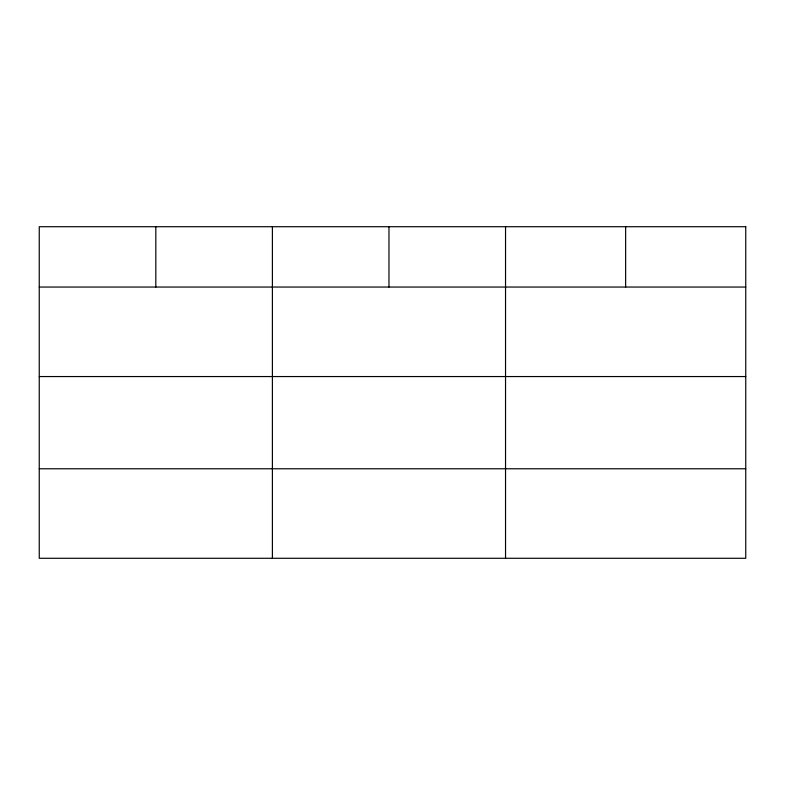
<?xml version="1.0" encoding="UTF-8"?>
<svg xmlns="http://www.w3.org/2000/svg" width="785" height="785" viewBox="0 0 785 785"><rect width="100%" height="100%" fill="white"/><g stroke="black" fill="none" stroke-linecap="round" stroke-linejoin="round"><path stroke-width="1.18" d="M39.25 287.045L745.75 287.045M39.25 376.555L745.75 376.555M39.25 468.773L745.75 468.773M625.645 226.718L625.645 287.045M505.54 226.718L505.54 558.282M388.967 226.718L388.967 287.045M272.395 226.718L272.395 558.282M155.822 226.718L155.822 287.045M745.75 226.718L39.25 226.718L39.25 558.282L745.75 558.282L745.75 226.718"/></g></svg>
